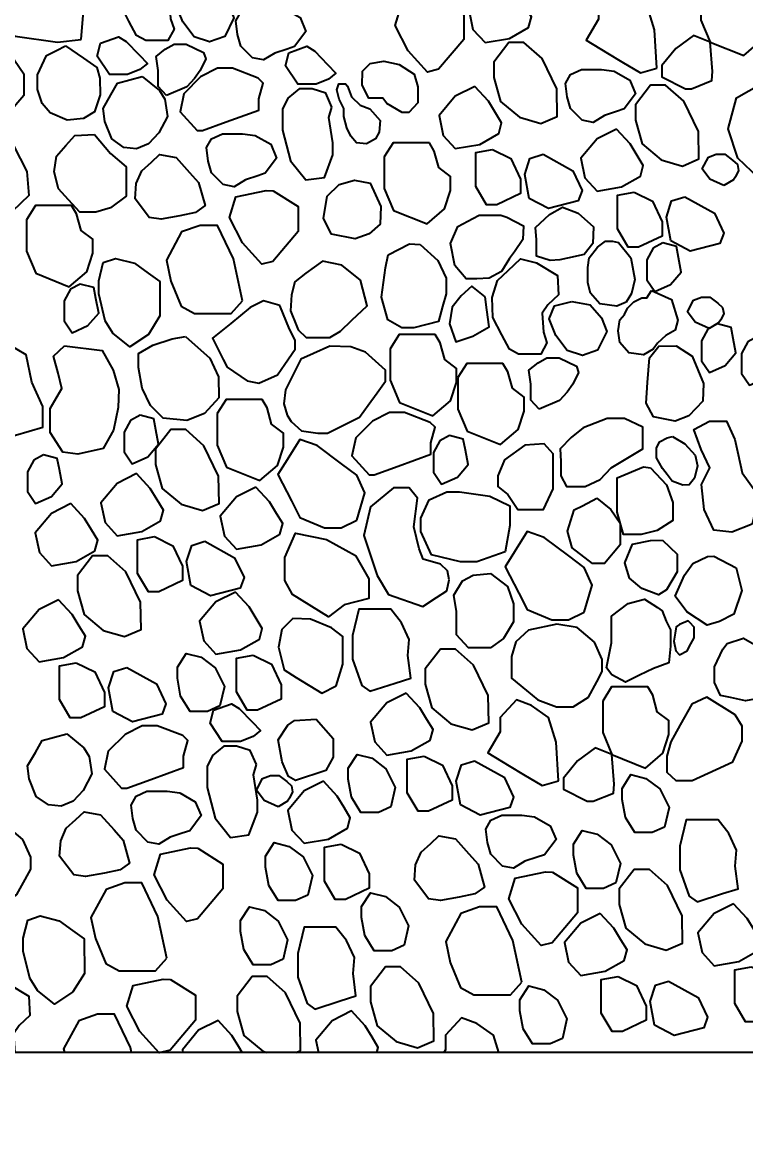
# Model space of a CAD drawing. Header units: millimetres. Extents: x -251401 to 377140, y -30451 to 275830.
# Drawn here: x 68891 to 70550, y -3140 to -578 of the extents above; entities that cross this region are included whole.
import ezdxf

# ---------------------------------------------------------------- set-up
doc = ezdxf.new("R2010")
doc.units = ezdxf.units.MM
for name, color, linetype in [('0-S3', 3, 'Continuous'), ('0-S8', 8, 'Continuous'), ('A-DIMENSIONS', 30, 'Continuous'), ('A-WALL', 4, 'Continuous')]:
    doc.layers.add(name, color=color, linetype=linetype)
doc.styles.add('LEROY', font='simplex.shx')
doc.dimstyles.new('DIM100', dxfattribs={"dimscale": 0, "dimtxt": 220, "dimasz": 180, "dimexe": 220, "dimexo": 250, "dimgap": 1, "dimtad": 1, "dimtoh": 1, "dimlfac": 0.001, "dimzin": 1, "dimdsep": 46, "dimtxsty": 'LEROY', "dimblk1": 'ORIGIN', "dimblk2": 'ORIGIN', "dimsah": 1, "dimcen": 0.18, "dimclrd": 30, "dimclre": 30, "dimclrt": 7, "dimazin": 0, "dimtfac": 1, "dimtix": 1, "dimtmove": 1, "dimatfit": 3, "dimfxl": 1, "dimtvp": 1, "dimtolj": 2, "dimtzin": 0, "dimarcsym": 0})

# ---------------------------------------------------------------- blocks, each defined once
blk = doc.blocks.new('H24H24H24')
at = {"layer": '0-S8', "color": 8}
for points in [[(3485.9, 2529.5), (3437.6, 2500.5), (3435.2, 2456.2), (3460.1, 2432.9), (3473, 2414.4), (3469.8, 2370.1), (3461.7, 2345.9), (3476.3, 2320.2), (3498, 2320.2), (3527, 2320.2), (3548, 2331.4), (3565.7, 2364.4), (3585.8, 2403.9), (3587.4, 2449.8), (3575.4, 2489.3), (3551.2, 2511.8), (3522.6, 2538.4)], [(3675.3, 2322.3), (3664.1, 2453.4), (3727.3, 2525.2), (3812.7, 2498), (3839.9, 2468.3), (3863.1, 2428.2), (3875.3, 2374.3), (3826.6, 2329.9), (3729.2, 2316)], [(2150.3, 2471.8), (2233, 2471.8), (2253.7, 2439.4), (2253.7, 2367), (2232.3, 2316.4), (2155.7, 2285.8), (2115.6, 2320.1), (2101.7, 2362.4), (2101.7, 2394.4), (2128.7, 2414.9), (2138.9, 2452.8)], [(2354.9, 2256.3), (2360.6, 2344.7), (2378.2, 2401.7), (2416.8, 2429), (2451.4, 2441.9), (2488.3, 2401.7), (2488.3, 2368.8), (2517.3, 2320.6), (2468, 2291), (2435, 2271.2), (2392.6, 2245.8)], [(2704, 2457.6), (2748.6, 2435.4), (2786, 2390.8), (2776.5, 2345.5), (2748.6, 2315.3), (2692.4, 2325), (2649.2, 2349.7), (2642.5, 2374.1), (2656.6, 2397.2), (2672.8, 2423.7)], [(3404.5, 2440.9), (3362.6, 2432.9), (3336.9, 2403.1), (3324.8, 2371.7), (3345.7, 2329), (3380.4, 2316.9), (3415.8, 2328.2), (3441.6, 2362.8), (3456.9, 2400.7), (3444.8, 2430.5)], [(2854.5, 2416), (2797.5, 2379.7), (2797.5, 2322.7), (2855.5, 2254), (2880.9, 2247.5), (2925.2, 2296.5), (2954.9, 2354.5), (2940.3, 2402.1), (2871.3, 2416.6)], [(3208.6, 2392.9), (3173, 2372.7), (3159.5, 2340.9), (3185.5, 2306.3), (3202.9, 2300.5), (3230.9, 2291.2), (3256.8, 2275.5), (3281.9, 2280.3), (3308.9, 2307.2), (3316.6, 2334.2), (3320.4, 2365), (3308.9, 2385.2), (3283.8, 2396.8), (3237.6, 2396.8)], [(2227, 2248.9), (2232.3, 2316.4), (2271, 2331.9), (2311.4, 2301.9), (2343.6, 2262.6), (2343.6, 2236.9), (2288.9, 2209.6), (2275.2, 2209.6), (2228.6, 2228.1)], [(2584.4, 2209), (2617.9, 2278.5), (2659.7, 2315.5), (2694.3, 2315.5), (2728.8, 2270.5), (2728.8, 2235.1), (2713.5, 2180.5), (2670.1, 2144.4), (2621.1, 2129.9), (2583.4, 2146)], [(3107.9, 2231.8), (3136.5, 2220), (3178.2, 2220), (3206.4, 2262.3), (3198.5, 2292.1), (3157.4, 2306.8), (3139.3, 2295.5), (3110, 2265.1), (3091, 2245.3)], [(3479.7, 2194.3), (3498.8, 2214.7), (3498.8, 2251.5), (3503.3, 2283.3), (3482.3, 2300.5), (3461.8, 2311.4), (3434.1, 2311.4), (3394.3, 2292.6), (3389.4, 2278.3), (3402.4, 2251.5), (3415.3, 2232.7), (3432.8, 2214)], [(3540.1, 2253.9), (3568.7, 2242.1), (3610.4, 2242.1), (3638.6, 2284.4), (3630.7, 2314.2), (3589.6, 2328.8), (3571.6, 2317.6), (3542.3, 2287.2), (3523.2, 2267.4)], [(3710.9, 2308.1), (3669.7, 2279.2), (3639.2, 2257.9), (3631.9, 2233.9), (3631.2, 2195.4), (3644.2, 2156.3), (3669.7, 2141.2), (3706.8, 2137.7), (3746, 2154.2), (3764.5, 2175.5), (3774.8, 2207.8), (3774.8, 2241.4), (3759.7, 2274.4), (3754.4, 2286), (3731.5, 2297.1)], [(3859.9, 2301.4), (3828, 2275.3), (3806.3, 2243.8), (3806.3, 2194.3), (3842.5, 2151.6), (3870, 2151.6), (3916.3, 2187.8), (3927.2, 2226.1), (3912, 2274.6), (3892.4, 2284)], [(2945.5, 2265.2), (2911.1, 2243.1), (2902.7, 2214.2), (2902.7, 2176.8), (2923.3, 2154.7), (2938.6, 2154.7), (2973.7, 2176), (2983.6, 2188.2), (3015.6, 2188.2), (3030.9, 2218), (3030.1, 2250), (3012.6, 2267.5), (2980.6, 2272.9)], [(3269, 2233.7), (3328, 2256.4), (3362.1, 2256.4), (3401.3, 2236.5), (3439.7, 2198.1), (3448.2, 2156.8), (3409.1, 2113.4), (3397, 2113.4), (3342.2, 2133.4), (3267.5, 2160.5), (3267.5, 2186.7), (3257.5, 2222.2)], [(2452.8, 2249.8), (2417.2, 2229.5), (2403.7, 2197.8), (2429.7, 2163.1), (2447.1, 2157.3), (2475.1, 2148), (2501, 2132.3), (2526.1, 2137.1), (2553.1, 2164.1), (2560.8, 2191), (2564.6, 2221.8), (2553.1, 2242.1), (2528, 2253.6), (2481.8, 2253.6)], [(3534.9, 2237.9), (3495.7, 2205.6), (3483.4, 2185.7), (3477.2, 2145.8), (3497.1, 2108.1), (3520.5, 2083.3), (3548, 2071.6), (3576.8, 2075.1), (3605, 2094.3), (3620.8, 2134.2), (3624.9, 2164.4), (3607.1, 2195.3), (3591.5, 2222.2)], [(1981.7, 2146.8), (1959.5, 2040.3), (2019.4, 1993.7), (2104.9, 1989.3), (2169.3, 2050.3), (2191.5, 2117.9), (2172.6, 2188.9), (2116, 2221.1), (2049.4, 2221.1), (2008.3, 2198.9)], [(2259.5, 2111.4), (2293, 2180.9), (2334.8, 2217.8), (2369.4, 2217.8), (2403.9, 2172.9), (2403.9, 2137.5), (2388.7, 2082.9), (2345.3, 2046.8), (2296.2, 2032.3), (2258.5, 2048.4)], [(2772.4, 2214.6), (2817, 2192.3), (2854.4, 2147.8), (2844.8, 2102.5), (2817, 2072.2), (2760.8, 2081.9), (2717.6, 2106.7), (2710.9, 2131), (2725, 2154.2), (2741.2, 2180.7)], [(3064.5, 2215.7), (3055.3, 2191.3), (3035.5, 2172.2), (3013.4, 2163.1), (2989.7, 2136.4), (2992, 2109.7), (3000.4, 2094.5), (3021, 2083), (3043.9, 2085.3), (3056.8, 2100.6), (3066, 2119.6), (3072.9, 2145.6), (3072.9, 2163.8), (3083.5, 2185.2), (3088.9, 2207.3), (3084.3, 2221), (3069, 2221)], [(3100.2, 2167.2), (3114.3, 2199.7), (3145.5, 2209.5), (3175, 2209.5), (3201.1, 2188.2), (3213.1, 2162.9), (3213.1, 2114.6), (3195.1, 2044.4), (3159.6, 2000.3), (3117.2, 2006.3), (3097.6, 2058), (3097.6, 2085.4), (3107, 2143.5)], [(3795, 1965), (3832.3, 1928.7), (3873.7, 1916), (3915.2, 1916), (3963.5, 1926.1), (3999.9, 1943.9), (4010.5, 1956.5), (4010.5, 1977.9), (3987.9, 2008.2), (3987.9, 2043.8), (3954.1, 2105.7), (3911.4, 2129.8), (3855.9, 2137.8), (3830.5, 2118.4), (3830.5, 2079), (3799.7, 2019.5)], [(2447.5, 2117), (2492.1, 2094.7), (2529.5, 2050.2), (2519.9, 2004.9), (2492.1, 1974.6), (2435.9, 1984.3), (2392.7, 2009.1), (2386, 2033.4), (2400.1, 2056.6), (2416.3, 2083)], [(3275.9, 2102.3), (3240.3, 2082.1), (3226.8, 2050.3), (3252.8, 2015.6), (3270.1, 2009.9), (3298.2, 2000.5), (3324.1, 1984.8), (3349.1, 1989.6), (3376.1, 2016.6), (3383.8, 2043.6), (3387.7, 2074.4), (3376.1, 2094.6), (3351.1, 2106.1), (3304.8, 2106.1)], [(3644.2, 2104.4), (3607.8, 2061.2), (3572, 2030.2), (3572, 1962.9), (3607.8, 1936.1), (3641.5, 1926.5), (3677.9, 1926.5), (3704, 1954.7), (3727.2, 1979.7), (3737, 2018.6), (3731.5, 2055), (3710.2, 2079), (3689.4, 2102.5)], [(2876.5, 2085.7), (2959.2, 2085.7), (2979.9, 2053.2), (2979.9, 1980.9), (2958.5, 1930.3), (2881.9, 1899.7), (2841.8, 1934), (2828, 1976.2), (2828, 2008.3), (2855, 2028.7), (2865.2, 2066.6)], [(2201.1, 1987.9), (2233, 2002.5), (2250.6, 2026), (2236.7, 2052.9), (2218.7, 2059.7), (2199.2, 2059.7), (2181.3, 2045.8), (2170.1, 2035.9), (2167.6, 2022.3), (2174.4, 2007.7), (2179.4, 2000.6)], [(2615.6, 2059.4), (2547.6, 2021.6), (2526.2, 1976.3), (2535, 1952.4), (2603.1, 1934.7), (2647.8, 1958), (2657.9, 2012.8), (2645.9, 2049.9)], [(2731.6, 2070.1), (2689.4, 2049.3), (2667.3, 2002.1), (2667.3, 1969.4), (2721.5, 1943.5), (2745.4, 1943.5), (2770, 1985.7), (2770, 2033.6), (2770, 2063.2)], [(3457.2, 2052.1), (3426.4, 2017.5), (3405.6, 1994.2), (3390.7, 1941.4), (3412.9, 1926), (3448.5, 1918.3), (3491.9, 1910.6), (3518.9, 1914.4), (3534.3, 1934.7), (3551.3, 1957), (3548.7, 1992.4), (3536.2, 2021.3), (3514.1, 2041.5), (3495.2, 2058.8)], [(2988.2, 1939.8), (2989.4, 1899.3), (3014.9, 1876.9), (3046.4, 1865.4), (3100.9, 1875.7), (3119, 1912), (3111.2, 1963.4), (3083.3, 1990.1), (3048.2, 1999.7), (3012.5, 1993.1)], [(3234.4, 1975.6), (3177.4, 1939.3), (3177.4, 1882.3), (3235.4, 1813.6), (3260.8, 1807.1), (3305, 1856.1), (3334.7, 1914.1), (3320.2, 1961.7), (3251.1, 1976.2)], [(2290.7, 1961.8), (2222.7, 1924), (2201.3, 1878.7), (2210.1, 1854.7), (2278.2, 1837.1), (2322.9, 1860.4), (2333, 1915.2), (2321, 1952.3)], [(2406.7, 1972.5), (2364.5, 1951.7), (2342.4, 1904.5), (2342.4, 1871.7), (2396.6, 1845.9), (2420.5, 1845.9), (2445.1, 1888.1), (2445.1, 1936), (2445.1, 1965.6)], [(2535.4, 1924.2), (2499.9, 1892.6), (2501.8, 1854.6), (2521.4, 1829.3), (2560.1, 1821.1), (2577.4, 1817.4), (2599.3, 1815.4), (2631, 1825.5), (2631, 1862.8), (2632.9, 1891.3), (2601.2, 1921), (2571.5, 1938.1)], [(3696.8, 1941.6), (3779.5, 1941.6), (3800.2, 1909.2), (3800.2, 1836.9), (3778.8, 1786.3), (3702.2, 1755.6), (3662.1, 1789.9), (3648.2, 1832.2), (3648.2, 1864.3), (3675.2, 1884.7), (3685.4, 1922.6)], [(2698.6, 1915.1), (2661, 1895.1), (2662.5, 1864), (2681, 1835.5), (2692.6, 1819.9), (2711.1, 1790.4), (2739.7, 1774.8), (2767.3, 1773.8), (2791.8, 1773.8), (2818.4, 1803.9), (2828.4, 1854.5), (2810.9, 1893.6), (2776.8, 1911.6), (2762, 1919.4), (2712.6, 1919.4)], [(3305.1, 1723.3), (3326, 1819.2), (3362.7, 1895.9), (3401.9, 1895.9), (3444.7, 1881.1), (3479.6, 1816.5), (3469.1, 1768.6), (3445.5, 1711.1), (3415, 1694.5), (3351.3, 1694.5), (3331.3, 1694.5)], [(2341.4, 1855.9), (2363.5, 1843.8), (2378.1, 1817.1), (2378.1, 1771.5), (2359.8, 1744.3), (2323.6, 1760.5), (2299, 1789.3), (2305.3, 1822.3), (2310.1, 1847.5)], [(2442.9, 1857), (2414.2, 1821.6), (2405.2, 1772.2), (2413.1, 1740.1), (2425.5, 1720.5), (2446.8, 1710.9), (2485.6, 1716.5), (2507, 1740.7), (2513.2, 1764.3), (2513.2, 1799.7), (2510.3, 1822.1), (2491.2, 1846.3), (2472.7, 1859.8), (2456.9, 1860.3)], [(2897.5, 1852.5), (2856.9, 1815.7), (2837.8, 1775.1), (2837.8, 1739.6), (2846.1, 1710.4), (2855.6, 1675.5), (2912.1, 1661), (2940, 1661), (2971.8, 1680), (2986.4, 1731.4), (2977.5, 1798.6), (2971.1, 1828.4), (2922.3, 1853.8)], [(2630.9, 1810.4), (2582.6, 1781.5), (2580.2, 1737.2), (2605.2, 1713.8), (2618.1, 1695.3), (2614.8, 1651), (2606.8, 1626.9), (2621.3, 1601.1), (2643, 1601.1), (2672, 1601.1), (2693, 1612.4), (2710.7, 1645.4), (2730.9, 1684.8), (2732.5, 1730.7), (2720.4, 1770.2), (2696.2, 1792.7), (2667.7, 1819.3)], [(3494.5, 1688.5), (3520.8, 1646), (3563.4, 1618.1), (3602.1, 1649.1), (3619.9, 1677.7), (3634.6, 1739.6), (3634.6, 1769), (3624.6, 1810.8), (3595.9, 1820.1), (3552.6, 1809.2), (3521.6, 1786.8), (3494.7, 1767.3)], [(3034.5, 1770.7), (3077.1, 1805.1), (3121.8, 1814.2), (3159.5, 1786.3), (3185.3, 1767.1), (3192.9, 1736.8), (3195, 1700.5), (3181.8, 1667.8), (3177.2, 1656.4), (3158.8, 1639.2), (3134.3, 1639.2), (3105, 1639.2), (3080.6, 1653.8), (3054.1, 1678.9), (3019.4, 1711.8)], [(2367, 1747.2), (2321.1, 1726.5), (2307, 1678.8), (2312.7, 1655.9), (2334, 1644.1), (2353, 1626.2), (2363.7, 1612.2), (2385.5, 1599.3), (2419.2, 1603.8), (2439.4, 1627.3), (2443.8, 1654.7), (2439.4, 1679.4), (2428.7, 1691.7), (2422, 1706.3), (2408, 1720.9), (2389.5, 1730.4), (2377.7, 1730.4)], [(2748.3, 1732.6), (2779.4, 1756.8), (2803.5, 1734.5), (2823.9, 1708.5), (2830.2, 1670.5), (2816.2, 1629.2), (2777.1, 1642.5), (2755.3, 1654.6), (2739.5, 1663.4), (2745.1, 1702.8)], [(3677.2, 1761.7), (3699.2, 1749.7), (3713.9, 1723), (3713.9, 1677.4), (3695.5, 1650.2), (3659.4, 1666.4), (3634.8, 1695.2), (3641, 1728.2), (3645.8, 1753.4)], [(2235.1, 1660), (2267, 1674.6), (2284.6, 1698.1), (2270.7, 1725), (2252.7, 1731.8), (2233.2, 1731.8), (2215.3, 1717.9), (2204.1, 1708), (2201.6, 1694.4), (2208.4, 1679.8), (2213.4, 1672.7)], [(2549.6, 1721.9), (2507.7, 1713.8), (2481.9, 1684), (2469.8, 1652.6), (2490.8, 1609.9), (2525.4, 1597.9), (2560.9, 1609.1), (2586.6, 1643.8), (2601.9, 1681.6), (2589.9, 1711.4)], [(3219.6, 1712.7), (3257.1, 1723.2), (3287.4, 1707.6), (3332.1, 1671.4), (3374, 1637.6), (3349.3, 1588.7), (3340.4, 1571.1), (3294.7, 1539.7), (3267.7, 1534.8), (3224.8, 1553.8), (3208.3, 1577.7), (3184.3, 1612.3), (3184.3, 1632.8), (3197.2, 1658.5)], [(2216.1, 1670.2), (2238.1, 1658.2), (2252.8, 1631.4), (2252.8, 1585.9), (2234.4, 1558.7), (2198.3, 1574.9), (2173.6, 1603.7), (2179.9, 1636.7), (2184.7, 1661.9)], [(2123.9, 1641.1), (2145.9, 1629), (2160.5, 1602.3), (2160.5, 1556.7), (2142.2, 1529.5), (2106, 1545.7), (2081.4, 1574.6), (2087.7, 1607.5), (2092.5, 1632.7)], [(2863, 1645.8), (2945.7, 1645.8), (2966.4, 1613.3), (2966.4, 1541), (2945, 1490.4), (2868.4, 1459.8), (2828.3, 1494.1), (2814.4, 1536.3), (2814.4, 1568.4), (2841.4, 1588.8), (2851.6, 1626.7)], [(3436, 1641.5), (3379.8, 1591.6), (3360.4, 1549), (3359.6, 1501.1), (3392.2, 1464.7), (3432.4, 1449.2), (3486.6, 1453.9), (3516.1, 1483.3), (3535.4, 1522.7), (3543.9, 1570.7), (3543.9, 1602.4), (3510.6, 1621.8), (3466.5, 1635.7)], [(3864, 1649.7), (3877, 1635.2), (3895.4, 1642.9), (3909.5, 1630.6), (3954.7, 1568), (3925, 1450.9), (3857.2, 1406), (3762.9, 1433.2), (3762.9, 1481.3), (3788.3, 1537), (3800.9, 1599.6), (3842.1, 1623.6), (3852.3, 1647.7)], [(2310.4, 1620), (2273.8, 1596.1), (2248.2, 1533.4), (2249.3, 1492.9), (2281.3, 1459.8), (2312.6, 1447.3), (2362.8, 1457), (2379.4, 1488.3), (2376, 1536.2), (2371.4, 1592.6), (2350.3, 1619.4)], [(3023.3, 1605.5), (3056.7, 1617.9), (3105, 1619.1), (3142.2, 1602.4), (3171.3, 1589.3), (3188.6, 1554.1), (3206.6, 1519.5), (3210.3, 1486.7), (3202.9, 1460.7), (3193.6, 1446.5), (3169.4, 1425.4), (3132.3, 1419.8), (3110, 1419.8), (3076.5, 1436.6), (3036.4, 1456.6), (3016.5, 1484.2), (2996, 1512.6), (2977, 1538.9), (2977, 1564.6)], [(3712.9, 1620.2), (3626.5, 1609.4), (3601.7, 1564.1), (3588.7, 1519.8), (3589.8, 1478.8), (3600.6, 1427), (3624.3, 1384.9), (3682.7, 1372), (3717.2, 1376.3), (3746.4, 1421.6), (3746.4, 1476.7), (3719.4, 1522), (3728, 1557.6), (3738.8, 1596.5)], [(2624.7, 1475.2), (2643.8, 1495.6), (2643.8, 1532.5), (2648.3, 1564.3), (2627.3, 1581.4), (2606.9, 1592.3), (2579.1, 1592.3), (2539.3, 1573.5), (2534.4, 1559.2), (2547.4, 1532.4), (2560.4, 1513.7), (2577.8, 1494.9)], [(2707.7, 1579.8), (2790.4, 1579.8), (2811.1, 1547.4), (2811.1, 1475.1), (2789.8, 1424.5), (2713.2, 1393.8), (2673, 1428.1), (2659.2, 1470.4), (2659.2, 1502.5), (2686.2, 1522.9), (2696.4, 1560.8)], [(3259.8, 1497.1), (3342.5, 1497.1), (3363.2, 1464.7), (3363.2, 1392.3), (3341.8, 1341.7), (3265.2, 1311.1), (3225.1, 1345.4), (3211.2, 1387.7), (3211.2, 1419.8), (3238.2, 1440.2), (3248.4, 1478.1)], [(2874.8, 1444.6), (2933.8, 1467.4), (2967.9, 1467.4), (3007, 1447.4), (3045.5, 1409), (3054, 1367.8), (3014.9, 1324.4), (3002.8, 1324.4), (2948, 1344.3), (2873.3, 1371.5), (2873.3, 1397.7), (2863.3, 1433.2)], [(3539.9, 1461.1), (3561.9, 1449.1), (3576.6, 1422.4), (3576.6, 1376.8), (3558.2, 1349.6), (3522.1, 1365.8), (3497.4, 1394.6), (3503.7, 1427.6), (3508.5, 1452.8)], [(2159.5, 1328.7), (2128, 1285.1), (2128, 1247.2), (2136.1, 1210.9), (2182.9, 1193.1), (2224.1, 1197.1), (2246.7, 1244.8), (2252.4, 1302.1), (2233, 1340), (2253.2, 1382), (2270.1, 1428), (2233.8, 1447.4), (2195, 1447.4), (2176.4, 1405.4), (2168.4, 1370.7)], [(2429.1, 1453.1), (2469, 1453.6), (2524.2, 1432), (2551.5, 1409.9), (2576.5, 1383.7), (2575.4, 1354.7), (2575.4, 1322.3), (2561.7, 1297.3), (2519.1, 1297.3), (2484.9, 1313.8), (2459.9, 1340.5), (2429.1, 1358.7), (2386.9, 1383.7), (2386.9, 1411), (2386.9, 1433.2)], [(2319.1, 1411.8), (2290.7, 1395.1), (2266.8, 1369.2), (2262, 1344.8), (2268.4, 1316.5), (2280.4, 1301), (2295.1, 1300.2), (2319.5, 1309.8), (2331, 1324.9), (2341.8, 1338.9), (2355.8, 1363.2), (2355.4, 1385.1), (2349, 1400.3), (2331, 1409.4)], [(2830.2, 1414.6), (2852.2, 1402.5), (2866.8, 1375.8), (2866.8, 1330.2), (2848.5, 1303), (2812.3, 1319.2), (2787.7, 1348), (2794, 1381), (2798.8, 1406.2)], [(3359.9, 1321.4), (3393.4, 1390.9), (3435.2, 1427.9), (3469.7, 1427.9), (3504.3, 1382.9), (3504.3, 1347.6), (3489, 1292.9), (3445.6, 1256.8), (3396.6, 1242.3), (3358.8, 1258.4)], [(2657.5, 1392.3), (2704.4, 1358.5), (2719.5, 1321.8), (2719.5, 1297.3), (2696.4, 1279.3), (2673.4, 1244.7), (2630.2, 1244.7), (2615, 1244.7), (2592.7, 1292.2), (2592.7, 1331.8), (2592.7, 1372.2), (2612.9, 1395.2)], [(3042.8, 1220.2), (3024.2, 1282.7), (3042.8, 1323.2), (3078.2, 1349.8), (3134.2, 1391.9), (3173.4, 1405.1), (3202.7, 1358.7), (3224.1, 1324.8), (3192.9, 1264.4), (3173.4, 1226.5), (3117.2, 1202.6), (3079, 1202.6)], [(3761.2, 1370.2), (3783.2, 1358.2), (3797.9, 1331.5), (3797.9, 1285.9), (3779.5, 1258.7), (3743.4, 1274.9), (3718.7, 1303.7), (3725, 1336.7), (3729.8, 1361.9)], [(2369.4, 1340.1), (2332.4, 1301.7), (2318, 1261.2), (2318, 1219.3), (2354.2, 1196.8), (2391.1, 1187.4), (2431.6, 1187.4), (2446.1, 1238.8), (2446.1, 1288.7), (2446.1, 1317.7), (2385.3, 1342.3)], [(3547.9, 1327), (3592.4, 1304.7), (3629.8, 1260.2), (3620.3, 1214.9), (3592.4, 1184.7), (3536.2, 1194.4), (3493, 1219.1), (3486.3, 1243.5), (3500.5, 1266.6), (3516.6, 1293.1)], [(2737.5, 1275.5), (2692.1, 1253.2), (2692.1, 1207.9), (2702.9, 1148.1), (2767.8, 1125.1), (2805.3, 1125.1), (2871.5, 1140.9), (2896, 1194.2), (2896, 1225.1), (2877.3, 1266.9), (2836.2, 1285.6), (2807.4, 1285.6)], [(2831.2, 1083.8), (2834.7, 1104.4), (2851, 1119.3), (2890.8, 1131), (2899.6, 1154.8), (2912.5, 1205.2), (2904, 1271), (2922.7, 1294.8), (2958.5, 1294.8), (3011.9, 1251.1), (3026.6, 1184.8), (2996.5, 1093.4), (2970.4, 1049.8), (2891.5, 1022.5), (2860.3, 1043), (2836.6, 1058.5)], [(3274.1, 1296.2), (3318.6, 1273.9), (3356, 1229.4), (3346.5, 1184), (3318.6, 1153.8), (3262.4, 1163.5), (3219.2, 1188.3), (3212.5, 1212.6), (3226.7, 1235.8), (3242.8, 1262.2)], [(2492.5, 1270.6), (2460.6, 1244.6), (2438.9, 1213.1), (2438.9, 1163.5), (2475.1, 1120.8), (2502.6, 1120.8), (2548.9, 1157), (2559.8, 1195.4), (2544.6, 1243.9), (2525, 1253.3)], [(3698.4, 1258.2), (3743, 1235.9), (3780.4, 1191.4), (3770.8, 1146.1), (3743, 1115.9), (3686.8, 1125.5), (3643.6, 1150.3), (3636.9, 1174.6), (3651, 1197.8), (3667.2, 1224.3)], [(2521.5, 1009.1), (2503, 1071.6), (2521.5, 1112.1), (2556.9, 1138.7), (2613, 1180.9), (2652.1, 1194), (2681.4, 1147.7), (2702.8, 1113.7), (2671.6, 1053.3), (2652.1, 1015.5), (2596, 991.5), (2557.7, 991.5)], [(3112.3, 1175.8), (3046.3, 1139.3), (3015.5, 1085.5), (3015.5, 1041.1), (3072.1, 1026.1), (3108, 998.8), (3190.4, 1049.7), (3207.6, 1081.9), (3207.6, 1135), (3183.2, 1190.8)], [(3507, 1182.5), (3464.8, 1161.7), (3442.8, 1114.5), (3442.8, 1081.8), (3497, 1056), (3520.9, 1056), (3545.5, 1098.1), (3545.5, 1146), (3545.5, 1175.6)], [(2342.2, 1174.2), (2308.4, 1142.2), (2308.4, 1101.5), (2332.5, 1060.8), (2350.8, 1049.4), (2389.2, 1063.7), (2417.9, 1087.7), (2428.2, 1122.7), (2411, 1165.1), (2369.2, 1173.7)], [(3391.1, 1171.8), (3323.1, 1134), (3301.6, 1088.7), (3310.5, 1064.8), (3378.6, 1047.1), (3423.2, 1070.4), (3433.3, 1125.2), (3421.3, 1162.4)], [(2223.9, 1138.1), (2172.9, 1111), (2160, 1059.3), (2178.1, 1005.1), (2211, 987.7), (2239.4, 979.9), (2285.9, 1010.3), (2313, 1045.8), (2291.7, 1094.2), (2272.4, 1121.3), (2238.8, 1137.4)], [(3538.9, 1032.4), (3572.4, 1101.9), (3614.2, 1138.8), (3648.7, 1138.8), (3683.3, 1093.8), (3683.3, 1058.5), (3668, 1003.9), (3624.6, 967.7), (3575.6, 953.3), (3537.8, 969.4)], [(2736.3, 1098.2), (2697.5, 1068.5), (2683.3, 1028.6), (2683.3, 987), (2706.6, 948.8), (2736.3, 927.7), (2787.1, 927.7), (2814.5, 957.4), (2814.5, 1011), (2820.2, 1048.6), (2800.8, 1081.1), (2776.2, 1094.2)], [(3321.3, 1055.5), (3365.9, 1033.2), (3403.3, 988.7), (3393.7, 943.4), (3365.9, 913.1), (3309.7, 922.8), (3266.4, 947.6), (3259.8, 971.9), (3273.9, 995.1), (3290.1, 1021.5)], [(2333.3, 988.8), (2323.6, 968.7), (2323.6, 931.8), (2327.5, 893), (2362.5, 880.1), (2394.9, 864.6), (2426.8, 849.2), (2458.3, 865.9), (2470, 882), (2459, 939), (2459, 963.6), (2459, 1000.4), (2420.8, 1028.9), (2383.2, 1039.3), (2353.4, 1019.8), (2342.3, 1012.6)], [(3726.9, 1038), (3771.5, 1015.7), (3808.9, 971.2), (3799.3, 925.8), (3771.5, 895.6), (3715.3, 905.3), (3672, 930), (3665.4, 954.4), (3679.5, 977.6), (3695.7, 1004)], [(2925.7, 909.9), (2922.9, 946.4), (2940.8, 985.1), (2965.2, 1015.9), (2992.4, 1015.9), (3038.3, 1015.9), (3052.6, 955.8), (3052.6, 901.3), (3031.1, 841.1), (3013.2, 828.2), (2955.1, 846.9), (2919.4, 858.3)], [(2303.1, 981.2), (2310.5, 975.5), (2313, 961.4), (2316.3, 943.2), (2311.4, 920.8), (2302.8, 911.6), (2285.2, 921.1), (2276.6, 937.1), (2269.5, 950.2), (2269.5, 974.8), (2279.5, 985.7), (2283.1, 989.7)], [(2497.6, 940.8), (2537.5, 974.2), (2584.5, 982.1), (2649.5, 968.4), (2678.4, 941), (2688.5, 907.8), (2688.5, 858), (2653.8, 829.8), (2627.8, 808.7), (2585.2, 792.3), (2546.9, 792.3), (2511.5, 814.6), (2492.7, 849.3), (2479.9, 873), (2479.9, 900.5)], [(3090.4, 840.5), (3074.8, 890.1), (3074.8, 920.4), (3074.8, 953.5), (3100.8, 973.2), (3149.4, 993.6), (3189.6, 995.1), (3215, 969.7), (3222.7, 928.9), (3209.3, 876.8), (3181.9, 859.9), (3122.9, 823.6)], [(2115.1, 926.4), (2082.2, 898.8), (2082.2, 854.5), (2094.3, 831.6), (2114.4, 812.8), (2151.4, 806.1), (2186.3, 813.5), (2208.8, 818.3), (2222.6, 847.8), (2222.6, 884), (2203.8, 924.3), (2193.7, 937.8), (2156.1, 949.9)], [(2741.5, 818.3), (2775, 887.8), (2816.8, 924.8), (2851.3, 924.8), (2885.9, 879.8), (2885.9, 844.5), (2870.6, 789.9), (2827.2, 753.7), (2778.2, 739.3), (2740.4, 755.3)], [(3280.5, 911), (3238.3, 890.2), (3216.2, 843), (3216.2, 810.2), (3270.4, 784.4), (3294.3, 784.4), (3318.9, 826.6), (3318.9, 874.5), (3318.9, 904.1)], [(3399.6, 906), (3368.1, 882), (3346.7, 839.2), (3356.8, 794.5), (3385.1, 781.9), (3425.4, 781.9), (3446.9, 816.6), (3454.4, 858.1), (3454.4, 883.3), (3434.3, 914.8)], [(3570.1, 882.8), (3502.1, 845), (3480.7, 799.6), (3489.5, 775.7), (3557.6, 758.1), (3602.3, 781.4), (3612.3, 836.2), (3600.4, 873.3)], [(3686.1, 893.5), (3643.8, 872.7), (3621.8, 825.5), (3621.8, 792.7), (3676, 766.9), (3699.9, 766.9), (3724.5, 809.1), (3724.5, 856.9), (3724.5, 886.5)], [(2375.7, 838.1), (2458.5, 838.1), (2479.1, 805.7), (2479.1, 733.3), (2457.8, 682.7), (2381.2, 652.1), (2341.1, 686.4), (2327.2, 728.7), (2327.2, 760.7), (2354.2, 781.1), (2364.4, 819.1)], [(2929.5, 823.9), (2974.1, 801.7), (3011.5, 757.1), (3001.9, 711.8), (2974.1, 681.6), (2917.9, 691.3), (2874.6, 716), (2868, 740.4), (2882.1, 763.5), (2898.3, 790)], [(2175, 773.8), (2240.2, 814.7), (2274.4, 798.6), (2301.3, 750.9), (2322.8, 712), (2332.2, 679), (2332.2, 642.8), (2311.4, 623.3), (2273.8, 623.3), (2218.7, 648.8), (2180.8, 666.4), (2159.5, 714), (2159.5, 748.2)], [(2580.4, 622.6), (2586, 711), (2603.7, 768), (2642.3, 795.3), (2676.8, 808.2), (2713.8, 768), (2713.8, 735.1), (2742.7, 686.9), (2693.5, 657.3), (2660.5, 637.5), (2618.1, 612)], [(3280.9, 724.6), (3309.6, 712.8), (3351.3, 712.8), (3379.4, 755), (3371.5, 784.9), (3330.4, 799.5), (3312.4, 788.2), (3283.1, 757.8), (3264, 738)], [(3136.3, 763.7), (3097.5, 719.8), (3097.5, 677.2), (3113.8, 646.5), (3183.4, 623.4), (3199.7, 632.8), (3214.1, 666.6), (3223.5, 716.7), (3200.9, 750.5), (3185.9, 761.2)], [(3442.1, 726.4), (3501, 749.1), (3535.2, 749.1), (3574.3, 729.2), (3612.8, 690.8), (3621.3, 649.6), (3582.2, 606.2), (3570.1, 606.2), (3515.3, 626.1), (3440.6, 653.2), (3440.6, 679.4), (3430.6, 715)], [(3708, 730.6), (3668.8, 698.3), (3656.4, 678.4), (3650.2, 638.6), (3670.2, 600.8), (3693.5, 576.1), (3721, 564.4), (3749.9, 567.8), (3778.1, 587.1), (3793.9, 626.9), (3798, 657.1), (3780.1, 688), (3764.6, 714.9)], [(2452.5, 615.2), (2457.8, 682.7), (2496.4, 698.2), (2536.9, 668.2), (2569, 628.9), (2569, 603.2), (2514.4, 575.9), (2500.7, 575.9), (2454.1, 594.3)], [(3273.2, 659.9), (3287.3, 692.4), (3318.6, 702.3), (3348.1, 702.3), (3374.2, 680.9), (3386.1, 655.7), (3386.1, 607.4), (3368.1, 537.1), (3332.6, 493.1), (3290.3, 499.1), (3270.6, 550.8), (3270.6, 578.1), (3280, 636.3)], [(2772.7, 668.7), (2704.7, 630.9), (2683.3, 585.6), (2692.1, 561.7), (2760.2, 544), (2804.9, 567.4), (2814.9, 622.1), (2803, 659.3)], [(2888.7, 679.4), (2846.4, 658.6), (2824.4, 611.4), (2824.4, 578.7), (2878.6, 552.9), (2902.5, 552.9), (2927.1, 595.1), (2927.1, 642.9), (2927.1, 672.5)], [(3007.8, 674.4), (2976.3, 650.5), (2954.9, 607.7), (2965, 563), (2993.3, 550.4), (3033.6, 550.4), (3055.1, 585), (3062.6, 626.6), (3062.6, 651.8), (3042.4, 683.2)], [(2379.8, 628.1), (2348.3, 604.1), (2326.9, 561.3), (2337, 516.6), (2365.3, 504), (2405.6, 504), (2427.1, 538.7), (2434.6, 580.2), (2434.6, 605.4), (2414.5, 636.9)], [(3119.5, 621.7), (3164, 599.5), (3201.4, 554.9), (3191.9, 509.6), (3164, 479.4), (3107.8, 489.1), (3064.6, 513.8), (3057.9, 538.2), (3072.1, 561.4), (3088.2, 587.8)], [(3223.6, 563.2), (3255.4, 577.7), (3273.1, 601.2), (3259.2, 628.2), (3241.2, 635), (3221.7, 635), (3203.7, 621), (3192.6, 611.1), (3190.1, 597.5), (3196.9, 583), (3201.9, 575.9)], [(3449, 595), (3413.3, 574.8), (3399.8, 543), (3425.8, 508.4), (3443.2, 502.6), (3471.2, 493.3), (3497.1, 477.6), (3522.2, 482.4), (3549.2, 509.3), (3556.9, 536.3), (3560.7, 567.1), (3549.2, 587.3), (3524.1, 598.9), (3477.9, 598.9)], [(2635.3, 540), (2599.6, 519.8), (2586.1, 488), (2612.2, 453.3), (2629.5, 447.6), (2657.5, 438.2), (2683.5, 422.5), (2708.5, 427.4), (2735.5, 454.3), (2743.2, 481.3), (2747.1, 512.1), (2735.5, 532.3), (2710.4, 543.9), (2664.2, 543.9)], [(3630.3, 544.9), (3599.4, 510.2), (3578.7, 486.9), (3563.8, 434.1), (3585.9, 418.7), (3621.6, 411), (3665, 403.3), (3691.9, 407.2), (3707.3, 427.4), (3724.4, 449.7), (3721.8, 485.2), (3709.3, 514.1), (3687.1, 534.3), (3668.2, 551.5)], [(2175, 427), (2172.2, 463.6), (2190.1, 502.2), (2214.5, 533.1), (2241.7, 533.1), (2287.6, 533.1), (2301.9, 472.9), (2301.9, 418.4), (2280.4, 358.2), (2262.5, 345.3), (2204.4, 364), (2168.7, 375.4)], [(3808.4, 488.3), (3848.3, 521.7), (3895.3, 529.6), (3960.3, 515.9), (3989.2, 488.5), (3999.3, 455.3), (3999.3, 405.5), (3964.6, 377.3), (3938.6, 356.2), (3896, 339.8), (3857.7, 339.8), (3822.3, 362.2), (3803.6, 396.8), (3790.7, 420.5), (3790.7, 448)], [(2491.5, 500.2), (2460, 476.2), (2438.5, 433.4), (2448.6, 388.7), (2477, 376.1), (2517.3, 376.1), (2538.7, 410.7), (2546.3, 452.3), (2546.3, 477.5), (2526.1, 509)], [(2816.6, 489.8), (2785.8, 455.2), (2765, 431.9), (2750.1, 379.1), (2772.3, 363.7), (2807.9, 356), (2851.3, 348.3), (2878.2, 352.1), (2893.7, 372.4), (2910.7, 394.7), (2908.1, 430.1), (2895.6, 459), (2873.4, 479.2), (2854.5, 496.5)], [(3078.6, 477.2), (3036.4, 456.5), (3014.3, 409.2), (3014.3, 376.5), (3068.5, 350.7), (3092.5, 350.7), (3117, 392.9), (3117, 440.7), (3117, 470.3)], [(3197.7, 472.2), (3166.2, 448.3), (3144.8, 405.5), (3154.9, 360.8), (3183.3, 348.2), (3223.6, 348.2), (3245, 382.8), (3252.6, 424.4), (3252.6, 449.6), (3232.4, 481.1)], [(3407.4, 468.4), (3350.4, 432), (3350.4, 375.1), (3408.4, 306.3), (3433.8, 299.8), (3478.1, 348.8), (3507.8, 406.8), (3493.2, 454.4), (3424.2, 468.9)], [(2296.7, 313.3), (2330.2, 382.8), (2372, 419.7), (2406.6, 419.7), (2441.1, 374.7), (2441.1, 339.4), (2425.9, 284.8), (2382.5, 248.6), (2333.4, 234.2), (2295.7, 250.2)], [(2593.8, 413.3), (2536.7, 377), (2536.7, 320), (2594.7, 251.3), (2620.2, 244.8), (2664.4, 293.8), (2694.1, 351.8), (2679.6, 399.4), (2610.5, 413.9)], [(3478.2, 216), (3499.1, 311.9), (3535.7, 388.6), (3575, 388.6), (3617.7, 373.8), (3652.6, 309.3), (3642.2, 261.3), (3618.6, 203.8), (3588.1, 187.2), (3524.4, 187.2), (3504.3, 187.2)], [(2977, 357.3), (2945.5, 333.4), (2924.1, 290.6), (2934.2, 245.8), (2962.5, 233.3), (3002.8, 233.3), (3024.3, 267.9), (3031.8, 309.4), (3031.8, 334.6), (3011.7, 366.1)], [(2178.8, 341), (2223.4, 318.8), (2260.8, 274.2), (2251.2, 228.9), (2223.4, 198.7), (2167.2, 208.4), (2123.9, 233.1), (2117.2, 257.5), (2131.4, 280.7), (2147.5, 307.1)], [(2664.5, 161), (2685.4, 256.9), (2722, 333.6), (2761.3, 333.6), (2804, 318.8), (2838.9, 254.3), (2828.5, 206.3), (2804.9, 148.8), (2774.4, 132.2), (2710.7, 132.2), (2690.6, 132.2)], [(3254.6, 325.2), (3223.1, 301.3), (3201.7, 258.5), (3211.8, 213.8), (3240.1, 201.2), (3280.4, 201.2), (3301.8, 235.8), (3309.4, 277.4), (3309.4, 302.6), (3289.2, 334)], [(2484.7, 318.8), (2529.3, 296.6), (2566.7, 252), (2557.2, 206.7), (2529.3, 176.5), (2473.1, 186.2), (2429.9, 210.9), (2423.2, 235.3), (2437.3, 258.5), (2453.5, 284.9)], [(3667.5, 181.3), (3693.9, 138.7), (3736.5, 110.9), (3775.2, 141.8), (3793, 170.4), (3807.7, 232.3), (3807.7, 261.7), (3797.6, 303.5), (3769, 312.8), (3725.6, 302), (3694.6, 279.5), (3667.8, 260.1)], [(3051.4, 181.1), (3048.5, 217.6), (3066.4, 256.3), (3090.8, 287.1), (3118, 287.1), (3163.9, 287.1), (3178.3, 227), (3178.3, 172.5), (3156.8, 112.3), (3138.8, 99.4), (3080.8, 118.1), (3045, 129.5)], [(2137.9, 196.5), (2095.7, 175.8), (2073.7, 128.5), (2073.7, 95.8), (2127.9, 70), (2151.8, 70), (2176.4, 112.2), (2176.4, 160), (2176.4, 189.6)], [(2867.1, 89.5), (2900.6, 159), (2942.4, 196), (2977, 196), (3011.5, 151), (3011.5, 115.7), (2996.3, 61.1), (2952.9, 24.9), (2903.8, 10.5), (2866.1, 26.5)], [(2328, 163.6), (2259.9, 125.9), (2238.5, 80.5), (2247.3, 56.6), (2315.4, 39), (2360.1, 62.3), (2370.2, 117.1), (2358.2, 154.2)], [(2443.9, 174.4), (2401.7, 153.6), (2379.6, 106.4), (2379.6, 73.6), (2433.8, 47.8), (2457.7, 47.8), (2482.3, 90), (2482.3, 137.8), (2482.3, 167.4)], [(3470.1, 167.4), (3413.1, 131.1), (3413.1, 74.1), (3471.1, 5.4), (3496.5, -1.2), (3540.7, 47.9), (3570.4, 105.8), (3555.9, 153.5), (3486.8, 168)], [(2614.2, 143.5), (2582.7, 119.5), (2561.2, 76.7), (2571.3, 32), (2599.7, 19.4), (2640, 19.4), (2661.4, 54), (2669, 95.6), (2669, 120.8), (2648.8, 152.3)]]:
    blk.add_lwpolyline(points, close=True, dxfattribs=at)
for points in [[(3182.2, 0), (3172, 4.3), (3173.1, 67.3), (3206.6, 136.8), (3248.4, 173.8), (3282.9, 173.8), (3317.5, 128.8), (3317.5, 93.5), (3302.2, 38.9), (3258.8, 2.7), (3249.6, 0)], [(3926.5, 0), (3943.1, 32.4), (3944.7, 78.3), (3932.6, 117.8), (3908.4, 140.3), (3879.9, 167), (3843.2, 158.1), (3794.8, 129.1), (3792.4, 84.8), (3817.4, 61.4), (3830.3, 42.9), (3827.2, 0)], [(2717.2, 0), (2729.3, 39.2), (2767.9, 66.5), (2802.5, 79.4), (2839.4, 39.2), (2839.4, 6.3), (2843.2, 0)], [(2996.8, 0), (2993.6, 11.6), (3007.7, 34.7), (3023.9, 61.2), (3055.1, 95.1), (3099.7, 72.8), (3137.1, 28.3), (3131.1, 0)], [(3559.4, 0), (3561.8, 11), (3598.4, 87.7), (3637.7, 87.7), (3680.4, 72.8), (3715.3, 8.3), (3713.5, 0)], [(3306, 0), (3313.7, 12.5), (3329.8, 39), (3361.1, 72.9), (3405.6, 50.7), (3443, 6.1), (3441.8, 0)]]:
    blk.add_lwpolyline(points, dxfattribs=at)
blk = doc.blocks.new('USER ARROW 100')
at = {"layer": 'A-DIMENSIONS'}
for q in [(-200, 0), (200, 0)]:
    blk.add_line((0, 0), q, dxfattribs=at)
for points in [[(0, 0), (0, 200)], [(0, 0), (0, -200)]]:
    blk.add_lwpolyline(points, dxfattribs=at)
blk.add_circle((0, 0), 90, dxfattribs=at)
blk = doc.blocks.new('*D129')
at = {"layer": 'A-DIMENSIONS', "color": 30, "transparency": 16777216}
for p, q in [((69051.3, 3059.9), (61500.8, 3059.9)), ((61500.8, -2939.1), (61500.8, 3058.9)), ((66451.3, -2940.1), (61500.8, -2940.1))]:
    blk.add_line(p, q, dxfattribs=at)
at = {"layer": 'Defpoints', "color": 0, "transparency": 16777216}
for p in [(61500.8, 3059.9), (69301.3, 3059.9), (66701.3, -2940.1)]:
    blk.add_point(p, dxfattribs=at)
at = {"layer": 'A-DIMENSIONS', "color": 30, "transparency": 16777216}
for p, rotation in [((61500.8, 3059.9), 90), ((61500.8, -2940.1), 270)]:
    blk.add_blockref('USER ARROW 100', p, dxfattribs=dict(at, rotation=rotation))
at = {"layer": 'A-DIMENSIONS', "color": 7, "transparency": 16777216, "insert": (61290.8, 59.9), "char_height": 220, "attachment_point": 5, "rotation": 90, "style": 'LEROY'}
blk.add_mtext('\\A2;6.00 METERS', dxfattribs=at)

msp = doc.modelspace()

# ---------------------------------------------------------------- linework, layer by layer
at = {"layer": '0-S3', "color": 3}
msp.add_line((377139.5, -2940.144), (-19812.5, -2940.144), dxfattribs=at)
at = {"layer": 'A-WALL'}
msp.add_lwpolyline([(66701.291, 959.856), (67101.291, 959.856), (69301.291, 2659.856), (69301.291, 3059.856), (70101.291, 3059.856), (70101.291, 2659.856), (72301.291, 959.856), (72701.291, 959.856), (72701.291, -2940.144), (66701.291, -2940.144)], close=True, dxfattribs=at)

# ---------------------------------------------------------------- block references
at = {"layer": 'A-WALL', "xscale": -1}
msp.add_blockref('H24H24H24', (72701.291, -2940.144), dxfattribs=at)

# ---------------------------------------------------------------- dimensions: what is measured, and where the dimension line sits
at = {"layer": 'A-DIMENSIONS'}
dim = msp.add_linear_dim(base=(61500.791, 3059.856), p1=(66701.291, -2940.144), p2=(69301.291, 3059.856), angle=90, text='<> METERS', dimstyle='DIM100', override={"dimscale": 1, "dimasz": 1, "dimexe": 0, "dimgap": 100, "dimblk1": 'USER ARROW 100', "dimblk2": 'USER ARROW 100', "dimlwd": 65535, "dimlwe": 65535}, dxfattribs=at)
dim.commit()
dim.dimension.update_dxf_attribs({"geometry": '*D129', "text_midpoint": (61290.791, 59.856)})

doc.saveas('drawing.dxf')
